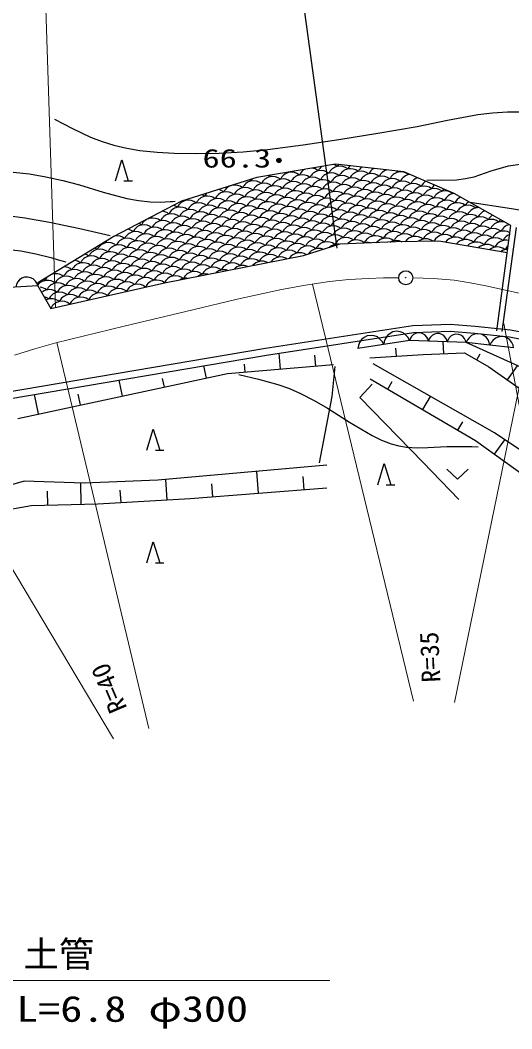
# Model space of a CAD drawing. Units: millimetres, scale not verified. Extents: x 40000 to 680000, y 20000 to 380000.
# Drawn here: x 133261 to 168034, y 249151 to 320495 of the extents above; entities that cross this region are included whole.
import ezdxf
from ezdxf.enums import TextEntityAlignment as Align

# ---------------------------------------------------------------- set-up
doc = ezdxf.new("R2010")
doc.units = ezdxf.units.MM
doc.header["$LTSCALE"] = 1000
doc.linetypes.add('CHAIN', pattern=[18.5, 12, -1.5, 3.5, -1.5])
for name, color, linetype, lineweight in [('M-BGD', 7, 'Continuous', 25), ('M-BGD-EXST', 7, 'Continuous', 25), ('M-BMK', 2, 'CHAIN', 13), ('M-BMK-SRVR', 3, 'Continuous', 25), ('M-STR-HTXT', 7, 'Continuous', 13)]:
    doc.layers.add(name, color=color, linetype=linetype, lineweight=lineweight)
doc.styles.add('ＭＳ ゴシック', font='')
doc.styles.get('ＭＳ ゴシック').set_extended_font_data('MS Gothic')

msp = doc.modelspace()

# ---------------------------------------------------------------- linework, layer by layer
at = {"layer": 'M-BGD'}
for p, q in [((155565, 310320), (149989, 309367)), ((160387, 309764), (155565, 310320)), ((163963, 308224), (160387, 309764)), ((140597, 309124), (141197, 309124)), ((149989, 309367), (144676, 307692)), ((167967, 305963), (163963, 308224)), ((144676, 307692), (139887, 305197)), ((166962, 298527), (167967, 305963)), ((167358, 298473), (168353, 305834)), ((139887, 305197), (134509, 301915)), ((153304, 303857), (155895, 304678)), ((155895, 304678), (159831, 304844)), ((159831, 304844), (162882, 304878)), ((162882, 304878), (167710, 304064)), ((143464, 301918), (153304, 303857)), ((134509, 301915), (134509, 301713)), ((135428, 300111), (143464, 301918)), ((134509, 301713), (128265, 301329)), ((134509, 301713), (135428, 300111)), ((161036, 298896), (163672, 298988)), ((163672, 298988), (165441, 298852)), ((150607, 297305), (161036, 298896)), ((150686, 296811), (161083, 298397)), ((161083, 298397), (163662, 298487)), ((163662, 298487), (165395, 298354)), ((165395, 298354), (167862, 298086)), ((165441, 298852), (167935, 298581)), ((167935, 298581), (170566, 298083)), ((160802, 297842), (157142, 297269)), ((164805, 297691), (160802, 297842)), ((163217, 296910), (163182, 297753)), ((168662, 295953), (164805, 297691)), ((168160, 297311), (164805, 297691)), ((167862, 298086), (170430, 297600)), ((132135, 294168), (150607, 297305)), ((132309, 293690), (150686, 296811)), ((151674, 295813), (151578, 296948)), ((154179, 296025), (154113, 296807)), ((157993, 296603), (161753, 296848)), ((159873, 296726), (159835, 297303)), ((161753, 296848), (164682, 296972)), ((164682, 296972), (166416, 295971)), ((165549, 296471), (165792, 296893)), ((147916, 295496), (155432, 296131)), ((149169, 295602), (149121, 296165)), ((166804, 291314), (158233, 296193)), ((133085, 292327), (147916, 295496)), ((146433, 295179), (146245, 296057)), ((166416, 295971), (171666, 292262)), ((167729, 295044), (168441, 296052)), ((140501, 293911), (140259, 295040)), ((143467, 294545), (143338, 295147)), ((158014, 295119), (165462, 290776)), ((159255, 294395), (159574, 294943)), ((134568, 292644), (134274, 294024)), ((137534, 293278), (137374, 294030)), ((161738, 292947), (162285, 293886)), ((164220, 291500), (164558, 292079)), ((174252, 286287), (166804, 291314)), ((165462, 290776), (173496, 284944)), ((166801, 289804), (167537, 290819)), ((142822, 290071), (143422, 290071)), ((154951, 289009), (143007, 287963)), ((150114, 287035), (149995, 288575)), ((133555, 287885), (129648, 286804)), ((137797, 287738), (133555, 287885)), ((137584, 286258), (137548, 287746)), ((143007, 287963), (137797, 287738)), ((143649, 286568), (143566, 288012)), ((146889, 286786), (146820, 287690)), ((153339, 287284), (153266, 288228)), ((159155, 287631), (159755, 287631)), ((135221, 286202), (135197, 287178)), ((140393, 286380), (140342, 287260)), ((145277, 286661), (154952, 287409)), ((129537, 285353), (134039, 286173)), ((134039, 286173), (138765, 286287)), ((138765, 286287), (145277, 286661)), ((142825, 282108), (143425, 282108))]:
    msp.add_line(p, q, dxfattribs=at)
for points in [[(135696, 313488), (136962, 312830), (138247, 312230), (139062, 311913), (139895, 311652), (140806, 311439), (141733, 311284), (142942, 311154), (144159, 311084), (145745, 311054), (147325, 311084), (149040, 311180), (150748, 311336), (153284, 311670), (155808, 312062), (158568, 312492), (161340, 312986), (163478, 313432), (165619, 313819), (166669, 313947), (167722, 314014), (168597, 314012)], [(139993, 309124), (140450, 310620), (140908, 309124)], [(121696, 309314), (124309, 309448), (126935, 309642), (128682, 309772), (130427, 309841), (131592, 309828), (132756, 309755), (133917, 309621), (135083, 309425), (136273, 309163), (137456, 308840), (139130, 308335), (140814, 307891), (141635, 307736), (142460, 307642), (143161, 307620), (143864, 307659), (144042, 307676), (144230, 307695)], [(162019, 309199), (163072, 309173), (164123, 309207), (164753, 309285), (165371, 309421), (166580, 309839), (167802, 310198), (168461, 310288), (169131, 310319), (170050, 310286), (170980, 310191), (172151, 310026), (173315, 309801), (174453, 309520), (175573, 309182), (176682, 308783), (177769, 308328), (178887, 307793), (179986, 307200), (181292, 306407), (182564, 305565), (182712, 305465), (182861, 305364)], [(164924, 307655), (168016, 307186), (171098, 306657), (173165, 306238), (175220, 305761), (177270, 305223), (179313, 304624), (180684, 304191), (182062, 303743)], [(118695, 306841), (121715, 306999), (124734, 307097), (126592, 307101), (128459, 307044), (130156, 306931), (131858, 306756), (133594, 306517), (135330, 306216), (137482, 305763), (139619, 305255)], [(132454, 304286), (133312, 304180), (134366, 303970), (135421, 303698), (135952, 303548), (136482, 303393)], [(134509, 301713), (134439, 301889), (134336, 302036), (134173, 302198), (133996, 302281), (133809, 302328), (133567, 302314), (133387, 302244), (133221, 302139), (133080, 301958), (132999, 301801), (132948, 301617)], [(160802, 297842), (160700, 298042), (160562, 298203), (160352, 298377), (160134, 298455), (159908, 298490), (159625, 298445), (159420, 298343), (159236, 298202), (159089, 297973), (159012, 297778), (158972, 297556)], [(162136, 297792), (162092, 297947), (162017, 298081), (161892, 298232), (161748, 298318), (161593, 298374), (161387, 298382), (161228, 298337), (161078, 298263), (160943, 298121), (160861, 297994), (160802, 297842)], [(163471, 297742), (163426, 297897), (163351, 298030), (163227, 298182), (163083, 298268), (162928, 298323), (162721, 298331), (162562, 298287), (162413, 298213), (162277, 298071), (162195, 297944), (162136, 297792)], [(164805, 297691), (164761, 297847), (164686, 297980), (164561, 298132), (164417, 298217), (164262, 298273), (164055, 298281), (163897, 298237), (163747, 298162), (163611, 298020), (163530, 297893), (163471, 297742)], [(166483, 297501), (166441, 297701), (166359, 297876), (166217, 298079), (166044, 298201), (165854, 298286), (165594, 298316), (165389, 298275), (165193, 298195), (165009, 298029), (164894, 297877), (164805, 297691)], [(158972, 297556), (158870, 297756), (158733, 297917), (158523, 298090), (158304, 298168), (158078, 298203), (157795, 298159), (157590, 298057), (157406, 297915), (157259, 297686), (157182, 297491), (157142, 297269)], [(168160, 297311), (168119, 297511), (168037, 297686), (167894, 297889), (167721, 298011), (167531, 298096), (167271, 298126), (167067, 298085), (166871, 298005), (166686, 297839), (166571, 297687), (166483, 297501)], [(148721, 295428), (150117, 295103), (151487, 294722), (152302, 294437), (153099, 294094), (154054, 293597), (154987, 293044), (156542, 292061), (158154, 291114), (158811, 290794), (159493, 290529), (160037, 290377), (160591, 290285), (161334, 290247), (162097, 290269), (163426, 290333), (164755, 290337), (165203, 290329), (165661, 290319)], [(154430, 289195), (155321, 293884), (155544, 296005)], [(158149, 294741), (157294, 293810), (161761, 289198), (164292, 286594)], [(142218, 290071), (142675, 291567), (143133, 290071)], [(158551, 287631), (159008, 289127), (159466, 287631)], [(163446, 288735), (164196, 288026), (164946, 288735)], [(142221, 282108), (142678, 283604), (143136, 282108)]]:
    msp.add_lwpolyline(points, dxfattribs=at)
for centre, radius in [((151560, 310574), 150), ((151560, 310574), 131), ((151560, 310574), 112), ((151560, 310574), 93.8), ((151560, 310574), 75), ((151560, 310574), 56.2), ((151560, 310573), 37.5), ((151560, 310574), 18.8)]:
    msp.add_circle(centre, radius, dxfattribs=at)
for centre, start, end in [((152454, 308866), 50.77368, 154.57341), ((153794, 309168), 115.88337, 154.57341), ((154537, 308992), 50.77368, 154.57341), ((153794, 309168), 50.77368, 83.5202), ((155133, 309469), 128.20526, 154.57341), ((155280, 308817), 50.77368, 154.57341), ((155876, 309294), 50.77368, 154.57341), ((155133, 309469), 50.77368, 71.19832), ((156472, 309770), 142.91888, 154.57341), ((156619, 309118), 50.77368, 154.57341), ((157215, 309595), 135.85386, 154.57341), ((157362, 308943), 50.77368, 154.57341), ((157958, 309419), 128.03843, 154.57341), ((158105, 308768), 50.77368, 154.57341), ((158701, 309244), 118.93873, 154.57341), ((159444, 309069), 107.06393, 154.57341), ((160187, 308893), 50.77368, 154.57341), ((159444, 309069), 50.77368, 59.78458), ((149776, 308264), 50.77368, 154.57341), ((149033, 308439), 50.77368, 60.7087), ((150372, 308741), 142.70842, 154.57341), ((150519, 308089), 50.77368, 154.57341), ((151115, 308565), 50.77368, 154.57341), ((150372, 308741), 50.77368, 61.13884), ((151711, 309042), 145.24841, 154.57341), ((151858, 308390), 50.77368, 154.57341), ((152601, 308215), 50.77368, 154.57341), ((153197, 308691), 50.77368, 154.57341), ((153940, 308516), 50.77368, 154.57341), ((154683, 308341), 50.77368, 154.57341), ((155426, 308165), 50.77368, 154.57341), ((156023, 308642), 50.77368, 154.57341), ((156766, 308466), 50.77368, 154.57341), ((157508, 308291), 50.77368, 154.57341), ((158251, 308116), 50.77368, 154.57341), ((158848, 308592), 50.77368, 154.57341), ((159591, 308417), 50.77368, 154.57341), ((160334, 308242), 50.77368, 154.57341), ((160930, 308718), 97.89324, 154.57341), ((161077, 308066), 50.77368, 154.57341), ((161673, 308543), 112.02799, 154.57341), ((162416, 308368), 123.28742, 154.57341), ((147097, 307662), 137.28493, 154.57341), ((147840, 307486), 50.77368, 154.57341), ((147097, 307662), 50.77368, 77.7066), ((148436, 307963), 50.77368, 154.57341), ((149179, 307788), 50.77368, 154.57341), ((149922, 307612), 50.77368, 154.57341), ((150665, 307437), 50.77368, 154.57341), ((151262, 307914), 50.77368, 154.57341), ((152005, 307738), 50.77368, 154.57341), ((152748, 307563), 50.77368, 154.57341), ((153344, 308039), 50.77368, 154.57341), ((153491, 307388), 50.77368, 154.57341), ((154087, 307864), 50.77368, 154.57341), ((154830, 307689), 50.77368, 154.57341), ((155573, 307514), 50.77368, 154.57341), ((156169, 307990), 50.77368, 154.57341), ((156316, 307338), 50.77368, 154.57341), ((156912, 307815), 50.77368, 154.57341), ((157655, 307639), 50.77368, 154.57341), ((158398, 307464), 50.77368, 154.57341), ((158994, 307941), 50.77368, 154.57341), ((159737, 307765), 50.77368, 154.57341), ((160480, 307590), 50.77368, 154.57341), ((161223, 307415), 50.77368, 154.57341), ((161820, 307891), 50.77368, 154.57341), ((162562, 307716), 50.77368, 154.57341), ((163159, 308192), 133.22944, 154.57341), ((163305, 307541), 50.77368, 154.57341), ((163902, 308017), 142.46562, 154.57341), ((164048, 307365), 96.74038, 154.57341), ((145161, 306884), 50.77368, 154.57341), ((145904, 306709), 50.77368, 154.57341), ((146501, 307185), 50.77368, 154.57341), ((145758, 307361), 50.77368, 64.84977), ((147244, 307010), 50.77368, 154.57341), ((147987, 306835), 50.77368, 154.57341), ((148583, 307311), 50.77368, 154.57341), ((148730, 306659), 50.77368, 154.57341), ((149326, 307136), 50.77368, 154.57341), ((150069, 306960), 50.77368, 154.57341), ((150812, 306785), 50.77368, 154.57341), ((151408, 307262), 50.77368, 154.57341), ((152151, 307086), 50.77368, 154.57341), ((152894, 306911), 50.77368, 154.57341), ((153637, 306736), 50.77368, 154.57341), ((154233, 307212), 50.77368, 154.57341), ((154976, 307037), 50.77368, 154.57341), ((155719, 306862), 50.77368, 154.57341), ((156462, 306686), 50.77368, 154.57341), ((157059, 307163), 50.77368, 154.57341), ((157802, 306988), 50.77368, 154.57341), ((158545, 306812), 50.77368, 154.57341), ((159141, 307289), 50.77368, 154.57341), ((159287, 306637), 50.77368, 154.57341), ((159884, 307113), 50.77368, 154.57341), ((160627, 306938), 50.77368, 154.57341), ((161370, 306763), 50.77368, 154.57341), ((161966, 307239), 50.77368, 154.57341), ((162709, 307064), 50.77368, 154.57341), ((163452, 306889), 50.77368, 154.57341), ((164195, 306713), 50.77368, 154.57341), ((164791, 307190), 116.11136, 154.57341), ((165534, 307015), 131.7852, 154.57341), ((143969, 305931), 50.77368, 154.57341), ((143226, 306106), 50.77368, 85.10941), ((144565, 306408), 50.77368, 154.57341), ((143822, 306583), 50.77368, 70.02772), ((145308, 306232), 50.77368, 154.57341), ((146051, 306057), 50.77368, 154.57341), ((146647, 306533), 50.77368, 154.57341), ((147390, 306358), 50.77368, 154.57341), ((148133, 306183), 50.77368, 154.57341), ((148876, 306008), 50.77368, 154.57341), ((149473, 306484), 50.77368, 154.57341), ((150216, 306309), 50.77368, 154.57341), ((150958, 306133), 50.77368, 154.57341), ((151555, 306610), 50.77368, 154.57341), ((151701, 305958), 50.77368, 154.57341), ((152298, 306435), 50.77368, 154.57341), ((153041, 306259), 50.77368, 154.57341), ((153784, 306084), 50.77368, 154.57341), ((154380, 306560), 50.77368, 154.57341), ((154527, 305909), 50.77368, 154.57341), ((155123, 306385), 50.77368, 154.57341), ((155866, 306210), 50.77368, 154.57341), ((156609, 306035), 50.77368, 154.57341), ((157205, 306511), 50.77368, 154.57341), ((157948, 306336), 50.77368, 154.57341), ((158691, 306160), 50.77368, 154.57341), ((159434, 305985), 50.77368, 154.57341), ((160030, 306462), 50.77368, 154.57341), ((160773, 306286), 50.77368, 154.57341), ((161516, 306111), 50.77368, 154.57341), ((162113, 306588), 50.77368, 154.57341), ((162259, 305936), 50.77368, 154.57341), ((162856, 306412), 50.77368, 154.57341), ((163599, 306237), 50.77368, 154.57341), ((164342, 306062), 50.77368, 154.57341), ((164938, 306538), 50.77368, 154.57341), ((165681, 306363), 87.71636, 154.57341), ((166277, 306839), 146.08566, 154.57341), ((166424, 306187), 110.31974, 154.57341), ((141290, 305329), 50.77368, 65.07297), ((142629, 305630), 50.77368, 154.57341), ((143372, 305455), 50.77368, 154.57341), ((144115, 305279), 50.77368, 154.57341), ((144712, 305756), 50.77368, 154.57341), ((145455, 305580), 50.77368, 154.57341), ((146198, 305405), 50.77368, 154.57341), ((146794, 305882), 50.77368, 154.57341), ((146941, 305230), 50.77368, 154.57341), ((147537, 305706), 50.77368, 154.57341), ((148280, 305531), 50.77368, 154.57341), ((149023, 305356), 50.77368, 154.57341), ((149619, 305832), 50.77368, 154.57341), ((150362, 305657), 50.77368, 154.57341), ((151105, 305482), 50.77368, 154.57341), ((151848, 305306), 50.77368, 154.57341), ((152444, 305783), 50.77368, 154.57341), ((153187, 305608), 50.77368, 154.57341), ((153930, 305432), 50.77368, 154.57341), ((154673, 305257), 50.77368, 154.57341), ((155270, 305733), 50.77368, 154.57341), ((156012, 305558), 50.77368, 154.57341), ((156755, 305383), 50.77368, 154.57341), ((157352, 305859), 50.77368, 154.57341), ((157498, 305208), 50.77368, 154.57341), ((158095, 305684), 50.77368, 154.57341), ((158838, 305509), 50.77368, 154.57341), ((159581, 305333), 50.77368, 154.57341), ((160177, 305810), 50.77368, 154.57341), ((160920, 305635), 50.77368, 154.57341), ((161663, 305459), 50.77368, 154.57341), ((162406, 305284), 50.77368, 154.57341), ((163002, 305760), 50.77368, 154.57341), ((163745, 305585), 50.77368, 154.57341), ((164488, 305410), 50.77368, 154.57341), ((165084, 305886), 50.77368, 154.57341), ((165231, 305235), 50.77368, 154.57341), ((165827, 305711), 50.77368, 154.57341), ((166570, 305536), 50.77368, 154.57341), ((167167, 306012), 126.84521, 154.57341), ((167313, 305360), 74.61769, 154.57341), ((167910, 305837), 141.44869, 154.57341), ((141437, 304677), 50.77368, 154.57341), ((140694, 304852), 50.77368, 78.60094), ((142033, 305153), 50.77368, 154.57341), ((142180, 304502), 50.77368, 154.57341), ((142776, 304978), 50.77368, 154.57341), ((143519, 304803), 50.77368, 154.57341), ((144262, 304628), 50.77368, 154.57341), ((144858, 305104), 50.77368, 154.57341), ((145601, 304929), 50.77368, 154.57341), ((146344, 304753), 50.77368, 154.57341), ((147087, 304578), 50.77368, 154.57341), ((147683, 305055), 50.77368, 154.57341), ((148426, 304879), 50.77368, 154.57341), ((149169, 304704), 50.77368, 154.57341), ((149766, 305180), 50.77368, 154.57341), ((149912, 304529), 50.77368, 154.57341), ((150509, 305005), 50.77368, 154.57341), ((151252, 304830), 50.77368, 154.57341), ((151995, 304655), 50.77368, 154.57341), ((152591, 305131), 50.77368, 154.57341), ((153334, 304956), 50.77368, 154.57341), ((154077, 304780), 50.77368, 154.57341), ((154820, 304605), 50.77368, 154.57341), ((155416, 305082), 50.77368, 154.57341), ((156159, 304906), 50.77368, 154.57341), ((156902, 304731), 50.77368, 154.57341), ((157645, 304556), 50.77368, 154.57341), ((158241, 305032), 50.77368, 154.57341), ((158984, 304857), 50.77368, 154.57341), ((159727, 304682), 50.77368, 154.57341), ((160324, 305158), 50.77368, 154.57341), ((160470, 304506), 50.77368, 154.57341), ((161067, 304983), 50.77368, 154.57341), ((161809, 304807), 50.77368, 154.57341), ((162552, 304632), 50.77368, 154.57341), ((163149, 305109), 50.77368, 154.57341), ((163892, 304933), 50.77368, 154.57341), ((164635, 304758), 50.77368, 154.57341), ((165378, 304583), 50.77368, 154.57341), ((165974, 305059), 50.77368, 154.57341), ((166717, 304884), 50.77368, 154.57341), ((167460, 304709), 59.75603, 154.57341), ((168056, 305185), 103.98145, 154.57341), ((139501, 303899), 50.77368, 154.57341), ((140097, 304376), 143.04796, 154.57341), ((140097, 304376), 50.77368, 98.70652), ((140840, 304201), 50.77368, 154.57341), ((141583, 304025), 50.77368, 154.57341), ((142326, 303850), 50.77368, 154.57341), ((142923, 304326), 50.77368, 154.57341), ((143665, 304151), 50.77368, 154.57341), ((144408, 303976), 50.77368, 154.57341), ((145005, 304452), 50.77368, 154.57341), ((145151, 303800), 50.77368, 154.57341), ((145748, 304277), 50.77368, 154.57341), ((146491, 304102), 50.77368, 154.57341), ((147234, 303926), 50.77368, 154.57341), ((147830, 304403), 50.77368, 154.57341), ((148573, 304228), 50.77368, 154.57341), ((149316, 304052), 50.77368, 154.57341), ((150059, 303877), 50.77368, 154.57341), ((150655, 304353), 50.77368, 154.57341), ((151398, 304178), 50.77368, 154.57341), ((152141, 304003), 50.77368, 154.57341), ((152737, 304479), 50.77368, 154.57341), ((152884, 303828), 50.77368, 154.57341), ((153480, 304304), 50.77368, 154.57341), ((154223, 304129), 50.77368, 154.57341), ((154966, 303953), 50.77368, 154.57341), ((155563, 304430), 50.77368, 154.57341), ((155709, 303778), 84.45345, 130.70908), ((156306, 304255), 50.77368, 154.57341), ((157049, 304079), 50.77368, 135.21987), ((157791, 303904), 73.35627, 109.91279), ((158388, 304380), 50.77368, 154.57341), ((159131, 304205), 50.77368, 141.22967), ((159874, 304030), 62.48845, 120.78061), ((161213, 304331), 50.77368, 146.74326), ((161956, 304156), 54.4997, 128.76936), ((163295, 304457), 50.77368, 151.90825), ((164038, 304282), 50.77368, 143.45714), ((164781, 304106), 50.77368, 139.75892), ((165524, 303931), 50.77368, 135.91313), ((166121, 304407), 50.77368, 154.57341), ((166863, 304232), 50.77368, 154.57341), ((167606, 304057), 75.59445, 154.57341), ((168203, 304533), 111.48508, 154.57341), ((137565, 303122), 50.77368, 71.52704), ((138905, 303423), 50.77368, 154.57341), ((138162, 303598), 50.77368, 63.69925), ((139648, 303248), 50.77368, 154.57341), ((140244, 303724), 50.77368, 154.57341), ((140390, 303072), 50.77368, 154.57341), ((140987, 303549), 50.77368, 154.57341), ((141730, 303373), 50.77368, 154.57341), ((142473, 303198), 50.77368, 154.57341), ((143069, 303675), 50.77368, 154.57341), ((143812, 303499), 50.77368, 154.57341), ((144555, 303324), 50.77368, 154.57341), ((145298, 303149), 50.77368, 154.57341), ((145894, 303625), 50.77368, 154.57341), ((146637, 303450), 50.77368, 154.57341), ((147380, 303275), 50.77368, 154.57341), ((147977, 303751), 50.77368, 154.57341), ((148123, 303099), 50.77368, 154.57341), ((148720, 303576), 50.77368, 154.57341), ((149462, 303400), 50.77368, 154.57341), ((150205, 303225), 50.77368, 154.57341), ((150802, 303702), 50.77368, 154.57341), ((151545, 303526), 50.77368, 154.57341), ((152288, 303351), 50.77368, 154.57341), ((153031, 303176), 58.14841, 146.22214), ((153627, 303652), 50.77368, 154.57341), ((154370, 303477), 69.30054, 145.86198), ((166267, 303756), 50.77368, 131.88063), ((167010, 303580), 50.77368, 127.60758), ((167753, 303405), 90.91857, 123.01555), ((168349, 303882), 131.25966, 154.57341), ((137712, 302470), 50.77368, 154.57341), ((136969, 302645), 50.77368, 80.39311), ((138308, 302946), 50.77368, 154.57341), ((139051, 302771), 50.77368, 154.57341), ((139794, 302596), 50.77368, 154.57341), ((140537, 302420), 50.77368, 154.57341), ((141133, 302897), 50.77368, 154.57341), ((141876, 302722), 50.77368, 154.57341), ((142619, 302546), 50.77368, 154.57341), ((143216, 303023), 50.77368, 154.57341), ((143362, 302371), 50.77368, 154.57341), ((143959, 302848), 50.77368, 154.57341), ((144702, 302672), 50.77368, 154.57341), ((145445, 302497), 50.77368, 154.57341), ((146041, 302973), 50.77368, 154.57341), ((146784, 302798), 50.77368, 154.57341), ((147527, 302623), 50.77368, 154.57341), ((148270, 302448), 50.77368, 154.57341), ((148866, 302924), 50.77368, 154.57341), ((149609, 302749), 50.77368, 154.57341), ((150352, 302573), 63.33528, 138.95905), ((150948, 303050), 50.77368, 154.57341), ((151691, 302875), 59.5736, 142.72072), ((135776, 301692), 50.77368, 108.54746), ((137115, 301993), 50.77368, 154.57341), ((136373, 302169), 50.77368, 91.25778), ((137858, 301818), 50.77368, 154.57341), ((138455, 302295), 50.77368, 154.57341), ((138601, 301643), 50.77368, 154.57341), ((139198, 302119), 50.77368, 154.57341), ((139941, 301944), 50.77368, 154.57341), ((140684, 301769), 50.77368, 154.57341), ((141280, 302245), 50.77368, 154.57341), ((142023, 302070), 50.77368, 154.57341), ((142766, 301895), 50.77368, 154.57341), ((143509, 301719), 50.77368, 154.57341), ((144105, 302196), 50.77368, 154.57341), ((144848, 302020), 50.77368, 154.57341), ((145591, 301845), 50.77368, 154.57341), ((146187, 302322), 50.77368, 154.57341), ((146334, 301670), 77.46651, 124.82782), ((146930, 302146), 50.77368, 154.57341), ((147673, 301971), 72.05925, 130.23508), ((149013, 302272), 67.44687, 134.84746), ((135180, 301216), 50.77368, 135.73408), ((134437, 301391), 50.77368, 59.41757), ((135776, 301692), 134.24053, 154.57341), ((135923, 301040), 50.77368, 154.57341), ((136519, 301517), 50.77368, 154.57341), ((137262, 301342), 50.77368, 154.57341), ((138005, 301166), 50.77368, 154.57341), ((138748, 300991), 50.77368, 154.57341), ((139344, 301467), 50.77368, 154.57341), ((140087, 301292), 50.77368, 154.57341), ((140830, 301117), 50.77368, 154.57341), ((141427, 301593), 50.77368, 154.57341), ((141573, 300942), 50.77368, 154.57341), ((142170, 301418), 50.77368, 154.57341), ((142912, 301243), 50.77368, 154.57341), ((144252, 301544), 50.77368, 154.57341), ((144995, 301369), 84.42708, 117.86725), ((134583, 300739), 50.77368, 84.58462), ((135326, 300564), 50.77368, 124.56415), ((136069, 300389), 50.77368, 154.57341), ((136666, 300865), 50.77368, 154.57341), ((136812, 300213), 50.77368, 154.57341), ((137409, 300690), 50.77368, 154.57341), ((138152, 300515), 50.77368, 154.57341), ((138895, 300339), 50.77368, 154.57341), ((139491, 300816), 50.77368, 154.57341), ((140234, 300640), 50.77368, 154.57341), ((134730, 300087), 50.77368, 70.4814), ((135473, 299912), 50.77368, 113.68045), ((136216, 299737), 50.77368, 154.57341), ((137555, 300038), 50.77368, 154.57341)]:
    msp.add_arc(centre, 872, start, end, dxfattribs=at)
at = {"layer": 'M-BGD-EXST'}
msp.add_line((155680, 304360), (152795, 325385), dxfattribs=at)
at = {"layer": 'M-BMK'}
for points in [[(132849, 296793), (134302, 297260), (135773, 297670), (140618, 298863), (145483, 300016), (148607, 300759), (151751, 301444), (153441, 301753), (155142, 302003), (156514, 302148), (157889, 302233), (158956, 302263), (160034, 302277)], [(161034, 302269), (162493, 302212), (163955, 302096), (165078, 301928), (166201, 301699), (171068, 300636), (175954, 299587), (180828, 298529), (185712, 297462), (190585, 296391), (195468, 295316), (195848, 295232), (196229, 295148)]]:
    msp.add_lwpolyline(points, dxfattribs=at)
at = {"layer": 'M-BMK-SRVR'}
for radius in [498, 15]:
    msp.add_circle((160534, 302275), radius, dxfattribs=at)
at = {"layer": 'M-STR-HTXT'}
for p, q in [((135755, 300185), (134721, 332822)), ((153934, 301832), (161075, 272338)), ((163968, 272226), (169847, 300896)), ((167461, 299045), (176711, 249815)), ((142358, 270403), (135851, 297691)), ((125750, 293342), (139863, 269665)), ((128809, 252566), (155170, 252576))]:
    msp.add_line(p, q, dxfattribs=at)

# ---------------------------------------------------------------- texts
at = {"layer": 'M-BGD', "style": 'ＭＳ ゴシック', "width": 1.35}
msp.add_text('66.3', height=1320, rotation=0.021, dxfattribs=at).set_placement((146160, 309672), align=Align.BOTTOM_LEFT)
at = {"layer": 'M-STR-HTXT', "style": 'ＭＳ ゴシック'}
for s, height, rotation, p in [('R=35', 1320, 92.621, (163381, 273698)), ('R=40', 1320, 113.021, (141208, 272000)), ('土管', 1833, 0.021, (133502, 252969))]:
    msp.add_text(s, height=height, rotation=rotation, dxfattribs=at).set_placement(p, align=Align.BOTTOM_LEFT)
at = {"layer": 'M-STR-HTXT', "style": 'ＭＳ ゴシック', "width": 1.25}
msp.add_text('L=6.8 φ300', height=1833, rotation=0.021, dxfattribs=at).set_placement((132980, 249096), align=Align.BOTTOM_LEFT)

doc.saveas('drawing.dxf')
